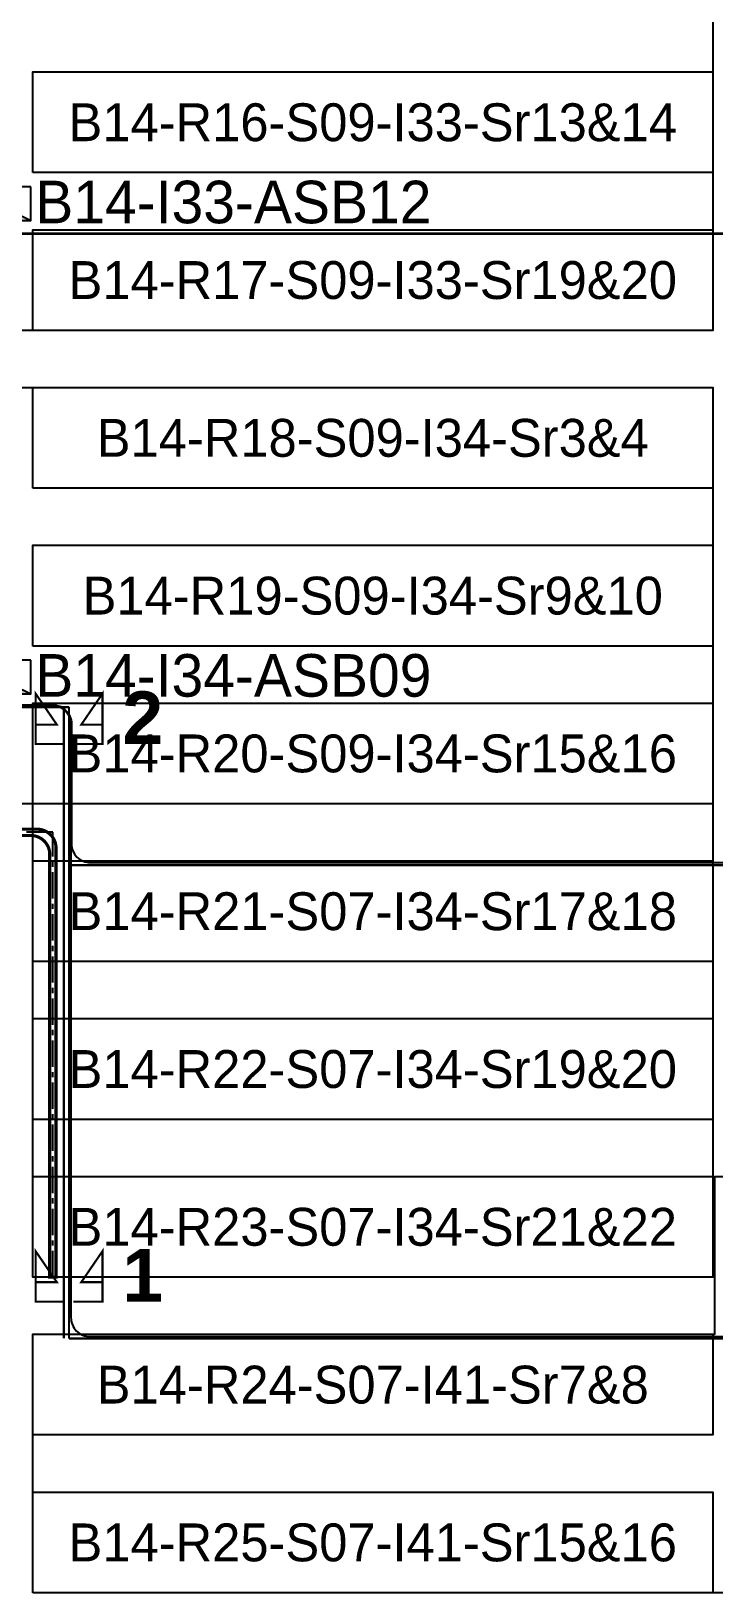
# Model space of a CAD drawing. Header units: metres. Extents: x 530404 to 530792, y 2675674 to 2676017.
# Drawn here: x 530662.6 to 530695, y 2675831.8 to 2675906 of the extents above; entities that cross this region are included whole.
import ezdxf
from ezdxf.enums import TextEntityAlignment as Align

# ---------------------------------------------------------------- set-up
doc = ezdxf.new("R2010")
doc.units = ezdxf.units.M
doc.linetypes.add('CENTER', pattern=[2, 1.25, -0.25, 0.25, -0.25])
for name, color, linetype in [('DC Trench BL-14', 40, 'Continuous'), ('E-Inverter Grouping', 2, 'Continuous'), ('Inverter Block-14', 7, 'Continuous'), ('LT Cable(AG) INV to LT Panel BL-14', 2, 'Continuous'), ('Messenger Wire Block-14 (Master Path)', 30, 'Continuous'), ('Messenger Wire Block-14 (MW Path)', 191, 'Continuous'), ('MMS Table Block-14', 8, 'Continuous'), ('Plan Line - DC BL-14', 40, 'Continuous'), ('Section Marking BL-14', 2, 'Continuous')]:
    doc.layers.add(name, color=color, linetype=linetype)
doc.layers.add('PILE', color=1, linetype='Continuous', lineweight=15)
doc.styles.add('BoldTextStyle', font='arialbd.ttf')
doc.styles.get("Standard").update_dxf_attribs({"font": 'Adani Regular.ttf'})

# ---------------------------------------------------------------- blocks, each defined once
blk = doc.blocks.new('MMS Table (32.292 x 4.788)')
at = {"color": 0}
blk.add_lwpolyline([(0, -0.002), (0, 4.786), (32.292, 4.786), (32.292, -0.002)], close=True, dxfattribs=at)
at = {"color": 7}
blk.add_attdef('ID1', text='', height=1.8, dxfattribs=at).set_placement((16.146, 2.392), align=Align.MIDDLE_CENTER)
blk = doc.blocks.new('Inverter Block')
h = blk.add_hatch(color=0)
h.dxf.hatch_style = 1
h.paths.add_polyline_path([(-1.456, 2.269), (-1.456, 0.846), (1.456, 0.846)])
at = {"color": 0}
blk.add_lwpolyline([(1.456, 2.269), (-1.456, 2.269), (-1.456, 0.846), (1.456, 0.846)], close=True, dxfattribs=at)
blk.add_lwpolyline([(-1.456, 2.269), (1.456, 0.846)], dxfattribs=at)
at = {"layer": 'PILE'}
for centre in [(-0.613, 0.846), (0.613, 0.846)]:
    blk.add_circle(centre, 0.156, dxfattribs=at)
at = {"color": 7}
blk.add_attdef('ID', (-1.456, 3.006), '', height=1.8, dxfattribs=at)

msp = doc.modelspace()

# ---------------------------------------------------------------- linework, layer by layer
at = {"layer": 'DC Trench BL-14', "color": 40, "const_width": 0.15}
msp.add_lwpolyline([(530663.77, 2675867.183, 0.414214), (530662.87, 2675868.083), (530661.978, 2675868.083, -0.414214), (530661.078, 2675868.983), (530661.078, 2675911.883, -0.414214), (530661.978, 2675912.783), (530662.91, 2675912.783, 0.414214), (530663.81, 2675913.683), (530663.81, 2675919.077), (530663.51, 2675919.077), (530663.51, 2675913.983, -0.414214), (530662.61, 2675913.083), (530661.678, 2675913.083, 0.414214), (530660.778, 2675912.183), (530660.778, 2675868.683, 0.414214), (530661.678, 2675867.783), (530662.57, 2675867.783, -0.414214), (530663.47, 2675866.883), (530663.47, 2675846.789), (530663.77, 2675846.789)], format="xyb", close=True, dxfattribs=at)
at = {"layer": 'E-Inverter Grouping'}
for points in [[(530694.959, 2675891.791), (530630.175, 2675891.791), (530630.175, 2675884.291), (530597.883, 2675884.291), (530597.883, 2675911.575), (530662.667, 2675911.575), (530662.667, 2675919.075), (530694.959, 2675919.075)], [(530694.959, 2675846.791), (530662.667, 2675846.791), (530662.667, 2675869.291), (530597.883, 2675869.291), (530597.883, 2675881.575), (530630.275, 2675881.575), (530630.275, 2675889.075), (530694.959, 2675889.075)], [(530662.667, 2675831.791), (530662.667, 2675844.075), (530695.059, 2675844.075), (530695.059, 2675851.575), (530792.135, 2675851.575), (530792.135, 2675831.791)]]:
    msp.add_lwpolyline(points, close=True, dxfattribs=at)
at = {"layer": 'LT Cable(AG) INV to LT Panel BL-14', "color": 5}
for points in [[(530621.954, 2675854.826, -0.297466), (530621.416, 2675855.65), (530621.416, 2675858.818, 0.214019), (530621.115, 2675859.49), (530614.401, 2675865.468, -0.214019), (530614.099, 2675866.14), (530614.099, 2675867.866, -0.0289), (530614.105, 2675867.97), (530614.161, 2675868.45, 0.0289), (530614.167, 2675868.553), (530614.167, 2675895.517, -0.414214), (530615.067, 2675896.417), (530724.813, 2675896.417, 0.414214), (530725.713, 2675897.317), (530725.713, 2675897.73)], [(530621.954, 2675854.722, -0.32196), (530621.341, 2675855.575), (530621.341, 2675858.784, 0.214019), (530621.04, 2675859.456), (530614.326, 2675865.434, -0.214019), (530614.024, 2675866.106), (530614.024, 2675867.871, -0.0289), (530614.03, 2675867.974), (530614.086, 2675868.454, 0.0289), (530614.092, 2675868.558), (530614.092, 2675873.092, -0.414214), (530614.992, 2675873.992), (530663.601, 2675873.992, -0.414214), (530664.501, 2675873.092), (530664.501, 2675867.392, 0.414214), (530665.401, 2675866.492), (530724.813, 2675866.492, 0.414214), (530725.713, 2675867.392), (530725.713, 2675867.73)], [(530621.954, 2675854.755, -0.31385), (530621.366, 2675855.6), (530621.366, 2675858.795, 0.214019), (530621.065, 2675859.468), (530614.351, 2675865.446, -0.214019), (530614.049, 2675866.118), (530614.049, 2675867.869, -0.0289), (530614.055, 2675867.973), (530614.111, 2675868.453, 0.0289), (530614.117, 2675868.556), (530614.117, 2675873.067, -0.414214), (530615.017, 2675873.967), (530663.576, 2675873.967, -0.414214), (530664.476, 2675873.067), (530664.476, 2675844.867, 0.414214), (530665.376, 2675843.967), (530724.813, 2675843.967, 0.414214), (530725.713, 2675844.867), (530725.713, 2675845.23)]]:
    msp.add_lwpolyline(points, format="xyb", dxfattribs=at)
at = {"layer": 'Messenger Wire Block-14 (Master Path)'}
for points in [[(530614.204, 2675896.38), (530727.351, 2675896.38)], [(530614.204, 2675873.88), (530664.388, 2675873.88)], [(530664.388, 2675843.88), (530664.388, 2675873.88)], [(530664.388, 2675866.38), (530727.351, 2675866.38)], [(530664.388, 2675843.88), (530727.351, 2675843.88)]]:
    msp.add_lwpolyline(points, dxfattribs=at)
at = {"layer": 'Messenger Wire Block-14 (MW Path)', "const_width": 0.1}
for points in [[(530614.204, 2675896.38), (530727.351, 2675896.38)], [(530614.204, 2675873.88), (530664.388, 2675873.88)], [(530664.138, 2675843.88), (530664.138, 2675873.88)], [(530664.388, 2675866.38), (530727.351, 2675866.38)], [(530664.388, 2675843.88), (530727.351, 2675843.88)]]:
    msp.add_lwpolyline(points, dxfattribs=at)
at = {"layer": 'Plan Line - DC BL-14', "color": 6, "linetype": 'CENTER'}
msp.add_lwpolyline([(530663.62, 2675846.789), (530663.62, 2675867.933), (530660.929, 2675867.933)], dxfattribs=at)
at = {"layer": 'Section Marking BL-14', "color": 94, "lineweight": 35, "true_color": 0x00a500, "const_width": 0.1}
for points in [[(530664.188, 2675872.13), (530662.798, 2675872.13), (530662.798, 2675874.53), (530663.808, 2675873.05), (530662.798, 2675873.05)], [(530664.588, 2675872.13), (530665.978, 2675872.13), (530665.978, 2675874.53), (530664.968, 2675873.05), (530665.978, 2675873.05)], [(530664.188, 2675845.63), (530662.798, 2675845.63), (530662.798, 2675848.03), (530663.808, 2675846.55), (530662.798, 2675846.55)], [(530664.588, 2675845.63), (530665.978, 2675845.63), (530665.978, 2675848.03), (530664.968, 2675846.55), (530665.978, 2675846.55)]]:
    msp.add_lwpolyline(points, dxfattribs=at)

# ---------------------------------------------------------------- block references
at = {"layer": 'Inverter Block-14'}
ref = msp.add_blockref('Inverter Block', (530660.929, 2675896.065), dxfattribs=dict(at, xscale=1.124999999976148, yscale=1.124999999976148, zscale=1.124999999976148))
ref.add_attrib('ID', 'B14-I33-ASB12', (530662.783, 2675896.88), dxfattribs={"layer": '0', "color": 7, "height": 2.025})
ref = msp.add_blockref('Inverter Block', (530660.929, 2675873.565), dxfattribs=dict(at, xscale=1.124999999976148, yscale=1.124999999976148, zscale=1.124999999976148))
ref.add_attrib('ID', 'B14-I34-ASB09', (530662.783, 2675874.38), dxfattribs={"layer": '0', "color": 7, "height": 2.025})
at = {"layer": 'MMS Table Block-14'}
for p, values in [((530662.667, 2675899.291), {'ID1': 'B14-R16-S09-I33-Sr13&14'}), ((530662.667, 2675891.791), {'ID1': 'B14-R17-S09-I33-Sr19&20'}), ((530662.667, 2675884.291), {'ID1': 'B14-R18-S09-I34-Sr3&4'}), ((530662.667, 2675876.791), {'ID1': 'B14-R19-S09-I34-Sr9&10'}), ((530662.667, 2675869.291), {'ID1': 'B14-R20-S09-I34-Sr15&16'}), ((530662.667, 2675861.791), {'ID1': 'B14-R21-S07-I34-Sr17&18'}), ((530662.667, 2675854.291), {'ID1': 'B14-R22-S07-I34-Sr19&20'}), ((530662.667, 2675846.791), {'ID1': 'B14-R23-S07-I34-Sr21&22'}), ((530662.667, 2675839.291), {'ID1': 'B14-R24-S07-I41-Sr7&8'}), ((530662.667, 2675831.791), {'ID1': 'B14-R25-S07-I41-Sr15&16'})]:
    msp.add_blockref('MMS Table (32.292 x 4.788)', p, dxfattribs=at).add_auto_attribs(values)

# ---------------------------------------------------------------- texts
at = {"layer": 'Section Marking BL-14', "color": 94, "true_color": 0x00a500, "style": 'BoldTextStyle'}
for s, p in [('2', (530667.888, 2675873.38)), ('1', (530667.888, 2675846.88))]:
    msp.add_text(s, height=2.5, dxfattribs=at).set_placement(p, align=Align.MIDDLE_CENTER)

doc.saveas('drawing.dxf')
